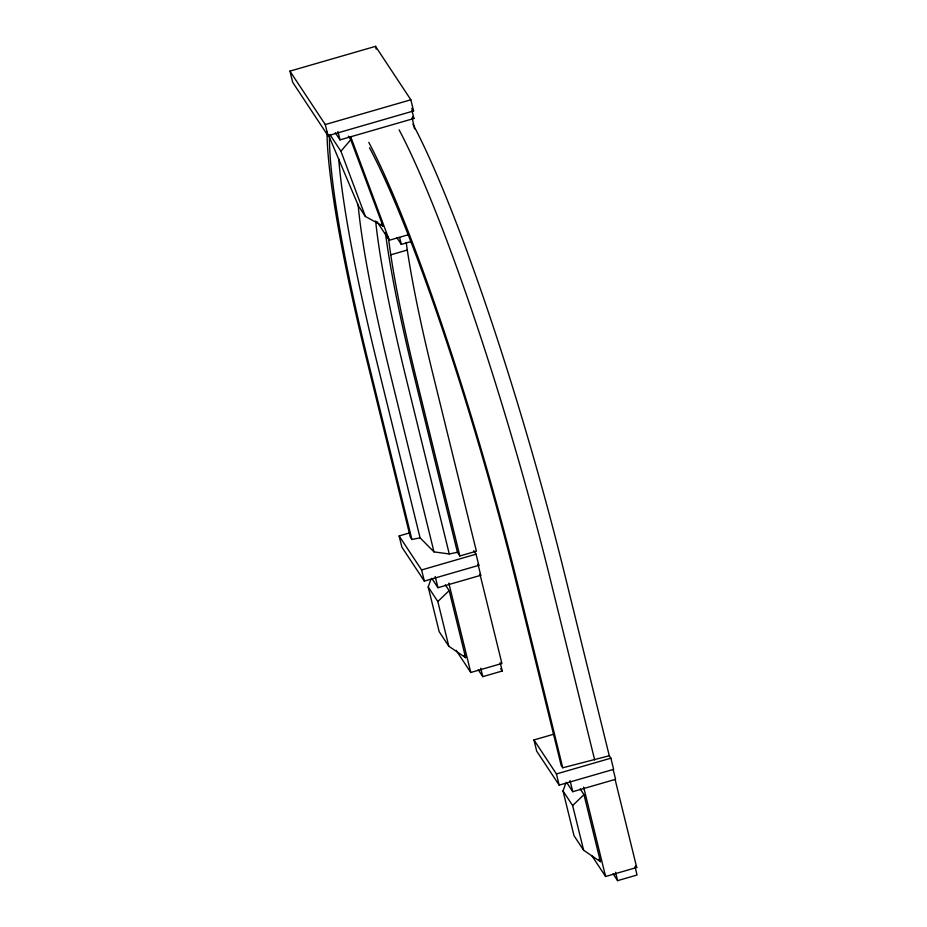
<?xml version="1.0" encoding="UTF-8"?>
<svg xmlns="http://www.w3.org/2000/svg" width="927" height="927" viewBox="0 0 927 927"><rect width="100%" height="100%" fill="white"/><g stroke="black" fill="none" stroke-linecap="round" stroke-linejoin="round"><path stroke-width="1.39" d="M445.354 584.879L449.155 590.626L465.621 657.672L448.795 646.235L439.166 631.658L428.193 586.965L430.985 579.166M580.175 788.889L583.975 794.648L600.441 861.681L583.628 850.244L573.998 835.667L563.013 790.974L565.806 783.188M350.742 139.745L382.99 226.072L365.4 216.489L340.916 151.217L350.742 139.745L348.367 136.153M448.795 646.235L437.822 601.542L449.155 590.626M583.628 850.244L572.643 805.551L583.975 794.648M289.942 71.124L375.528 46.35L410.835 99.78L413.581 110.95L327.996 135.736L292.689 82.306L289.942 71.124L325.25 124.566L327.996 135.736M325.25 124.566L410.835 99.78M335.319 132.781L340 139.884L413.917 118.482L411.866 110.104M377.057 221.75L389.294 240.255L408.506 234.693M396.802 237.602L401.298 244.404L410.719 241.68M390.765 254.832L407.301 250.047M473.743 550.661L476.061 554.172L478.807 565.343L424.334 581.113L401.866 547.115L399.12 535.945L410.012 532.782M385.412 232.584A305.794 34.566 73.9 0 0 413.535 373.523L457.44 552.295L459.862 555.968L476.397 551.183L432.492 372.411A293.477 33.175 73.9 0 1 406.2 242.41M399.12 535.945L421.6 569.943L476.061 554.172M431.773 578.344L437.95 587.695L480.742 575.308L477.996 564.126L478.807 565.343M456.142 650.337L470.777 672.492L501.901 663.477L479.943 574.091L480.742 575.308M478.216 669.734L482.782 676.64L502.237 671.009L500.174 662.631M412.967 124.241A391.31 44.229 73.9 0 1 565.366 576.988L609.271 755.76L610.881 758.182L613.628 769.352L559.166 785.123L536.687 751.125L533.952 739.955L554.369 734.033M369.514 147.775A379.073 42.851 73.9 0 1 517.243 586.571L561.159 765.343L562.759 767.776L609.271 755.76M533.952 739.955L556.42 773.952L610.881 758.182M566.594 782.353L572.77 791.704L615.563 779.317L613.164 769.537M591.727 855.517L605.598 876.502L636.722 867.487L615.111 779.503M613.048 873.744L617.602 880.65L637.058 875.018L634.995 866.641M338.726 158.992A377.034 42.619 73.9 0 0 376.165 359.062L420.07 537.834L433.998 551.889L449.271 553.975L457.44 552.295M327.011 132.005A387.231 43.766 73.9 0 0 366.374 358.274L410.29 537.046L411.889 539.479L420.07 537.834M411.773 108.227L413.581 110.95M412.712 116.663L413.917 118.482M330.07 134.797L340.916 151.217M381.46 223.755L382.99 226.072M365.4 216.489L358.471 205.991L328.216 134.392M635.516 865.667L636.722 867.487M500.707 668.703L502.237 671.009M428.193 586.965L437.822 601.542M563.013 790.974L572.643 805.551M464.103 655.366L465.621 657.672M598.923 859.387L600.441 861.681M350.765 136.895L389.294 240.255M594.682 759.978L550.777 581.206A391.31 44.229 73.9 0 0 399.131 129.873M615.551 872.272L617.602 880.65M583.639 787.116L605.598 876.502M570.035 780.534L572.77 791.704M562.759 767.776L518.853 589.004A387.231 43.766 73.9 0 0 368.784 142.376M556.42 773.952L559.166 785.123M375.528 46.35L376.211 49.143M399.583 237.416L401.298 244.404M459.862 555.968L415.956 377.196A293.477 33.175 73.9 0 1 388.367 237.103M480.719 668.263L482.782 676.64M449.271 553.975L405.366 375.203A307.741 34.786 73.9 0 1 375.632 220.974M337.949 131.507L340 139.884M448.819 583.106L470.777 672.492M433.998 551.889L390.082 373.118A326.084 36.86 73.9 0 1 358.065 204.322M435.203 576.524L437.95 587.695M421.6 569.943L424.334 581.113M411.889 539.479L367.984 360.707A379.073 42.851 73.9 0 1 329.467 135.713M412.121 117.636L414.566 128.83"/></g></svg>
